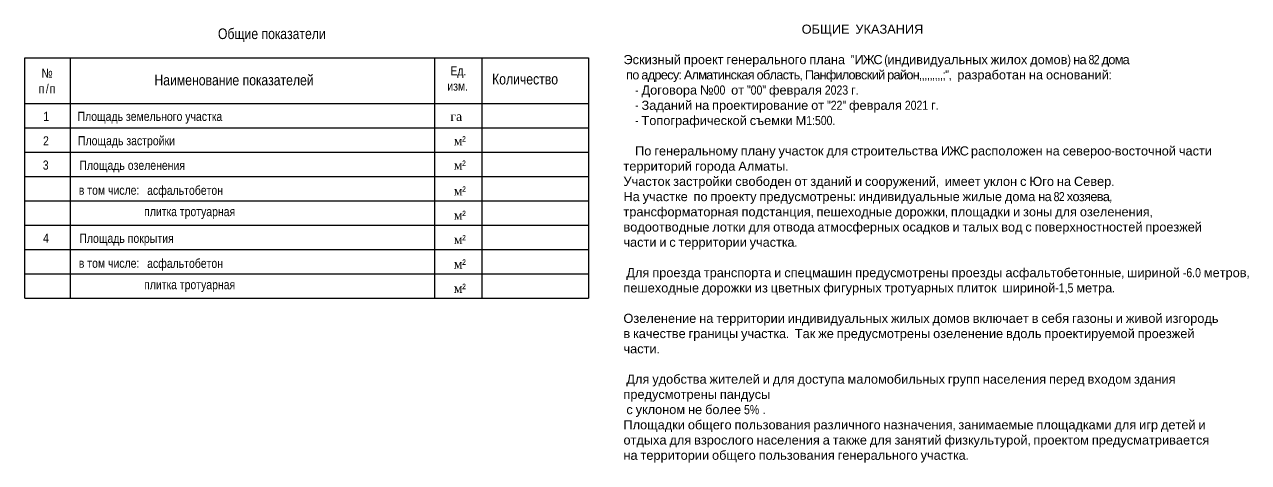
# Model space of a CAD drawing. Header units: millimetres. Extents: x 1353783 to 6492029790, y -7276956 to -512500.
# Drawn here: x 9843014 to 9923380, y -2838933 to -2810143 of the extents above; entities that cross this region are included whole.
import ezdxf

# ---------------------------------------------------------------- set-up
doc = ezdxf.new("R2010")
doc.units = ezdxf.units.MM
doc.linetypes.add('CONTI', pattern=[0])
doc.layers.get('0').update_dxf_attribs({"lineweight": 5})
doc.layers.add('A-Wall-Patt', color=222, linetype='Continuous', lineweight=40)
doc.layers.add('line5', color=46, linetype='Continuous', lineweight=25)
doc.layers.add('RAMKA', color=7, linetype='CONTI')
doc.styles.add('1', font='txt.shx', dxfattribs={"height": 150})
doc.styles.add('М500', font='', dxfattribs={"height": 5000})
doc.styles.add('основной', font='Arial Narrow.ttf', dxfattribs={"height": 1.5})
doc.styles.get('М500').set_extended_font_data('Times New Roman')

msp = doc.modelspace()

# ---------------------------------------------------------------- linework, layer by layer
at = {"layer": 'line5', "color": 0}
for p, q in [((9843041, -2816937, 0), (9880041, -2816937, 0)), ((9843041, -2816937, 0), (9880041, -2816937, 0)), ((9843041, -2818537, 0), (9880041, -2818537, 0)), ((9843041, -2820137, 0), (9880041, -2820137, 0)), ((9843041, -2821737, 0), (9880041, -2821737, 0)), ((9843041, -2823337, 0), (9880041, -2823337, 0)), ((9843041, -2824937, 0), (9880041, -2824937, 0)), ((9843041, -2826537, 0), (9880041, -2826537, 0))]:
    msp.add_line(p, q, dxfattribs=at)
at = {"layer": 'RAMKA', "color": 0, "lineweight": 30}
for p, q in [((9843014, -2812337, 0), (9843014, -2828137, 0)), ((9843041, -2812337, 0), (9880041, -2812337, 0)), ((9846041, -2828137, 0), (9846041, -2812337, 0)), ((9847154, -2812337, 0), (9880041, -2812337, 0)), ((9869941, -2812337, 0), (9869941, -2828137, 0)), ((9873041, -2812337, 0), (9873041, -2828137, 0)), ((9880041, -2812337, 0), (9880041, -2828137, 0)), ((9843041, -2815337, 0), (9880041, -2815337, 0)), ((9847154, -2815337, 0), (9880041, -2815337, 0)), ((9843041, -2828137, 0), (9880041, -2828137, 0))]:
    msp.add_line(p, q, dxfattribs=at)

# ---------------------------------------------------------------- texts
at = {"color": 7, "insert": (9882341, -2810152, 0), "char_height": 550, "width": 39115.12, "attachment_point": 1, "style": '1'}
msp.add_mtext('\\A1;{\\fArial|b0|i0|c204|p34;\\C0;                   \\fArial Narrow|b0|i0|c204|p34;            \\H0.90909x;                  \\H1.2x;              \\fArial|b0|i0|c204|p34;ОБЩИЕ\\fArial Narrow|b0|i0|c204|p34;  \\fArial|b0|i0|c204|p34;УКАЗАНИЯ\\fArial Narrow|b0|i0|c204|p34;\\P\\pt550;  \\P\\ptz;\\fArial|b0|i0|c204|p34;\\C7;Эскизный\\fArial Narrow|b0|i0|c204|p34; \\fArial|b0|i0|c204|p34;проект\\fArial Narrow|b0|i0|c204|p34; \\fArial|b0|i0|c204|p34;генерального\\fArial Narrow|b0|i0|c204|p34; \\fArial|b0|i0|c204|p34;плана\\fArial Narrow|b0|i0|c204|p34;\\C256; \\A0; \\C7;"\\fArial|b0|i0|c204|p34;\\T0.9;\\C256;ИЖС\\fArial Narrow|b0|i0|c0|p34; (\\fArial|b0|i0|c204|p34;\\T1;индивидуальных\\fArial Narrow|b0|i0|c204|p34; \\fArial|b0|i0|c204|p34;жилох\\fArial Narrow|b0|i0|c204|p34; \\fArial|b0|i0|c204|p34;домов\\fArial Narrow|b0|i0|c0|p34;\\T0.9;)\\fArial Narrow|b0|i0|c204|p34; \\fArial|b0|i0|c204|p34;на\\fArial Narrow|b0|i0|c204|p34; \\fArial Narrow|b0|i0|c0|p34;82 \\fArial|b0|i0|c204|p34;дома\\fArial Narrow|b0|i0|c204|p34;\\P \\fArial|b0|i0|c204|p34;по\\fArial Narrow|b0|i0|c204|p34; \\fArial|b0|i0|c204|p34;адресу\\fArial Narrow|b0|i0|c204|p34;: \\fArial|b0|i0|c204|p34;Алматинская\\fArial Narrow|b0|i0|c204|p34; \\fArial|b0|i0|c204|p34;область\\fArial Narrow|b0|i0|c204|p34;, \\fArial|b0|i0|c204|p34;Панфиловский\\fArial Narrow|b0|i0|c204|p34; \\fArial|b0|i0|c204|p34;район\\fArial Narrow|b0|i0|c204|p34;,,,,,,,,,;"\\T1;,  \\fArial|b0|i0|c204|p34;разработан\\fArial Narrow|b0|i0|c204|p34; \\fArial|b0|i0|c204|p34;на\\fArial Narrow|b0|i0|c204|p34; \\fArial|b0|i0|c204|p34;оснований\\fArial Narrow|b0|i0|c204|p34;:\\P\\A1;    \\A0;-\\A1; \\fArial|b0|i0|c204|p34;Договора\\fArial Narrow|b0|i0|c204|p34; \\fArial|b0|i0|c204|p0;№\\fArial Narrow|b0|i0|c0|p34;0\\fArial Narrow|b0|i0|c204|p34;0\\fArial Narrow|b0|i0|c0|p34; \\fArial Narrow|b0|i0|c204|p34; \\fArial|b0|i0|c204|p0;от\\fArial Narrow|b0|i0|c204|p34; "00" \\fArial|b0|i0|c204|p0;\\C1;февраля\\fArial Narrow|b0|i0|c204|p34;\\C256; 2023 \\fArial|b0|i0|c204|p0;г\\fArial Narrow|b0|i0|c204|p34;.\\P\\pt550;\\A0;    - \\fArial|b0|i0|c204|p0;Заданий\\fArial Narrow|b0|i0|c204|p34; \\fArial|b0|i0|c204|p0;на\\fArial Narrow|b0|i0|c204|p34; \\fArial|b0|i0|c204|p0;проектирование\\fArial Narrow|b0|i0|c204|p34; \\A1;\\fArial|b0|i0|c204|p0;\\C1;от\\fArial Narrow|b0|i0|c204|p34; "\\fArial Narrow|b0|i0|c0|p34;22\\fArial Narrow|b0|i0|c204|p34;" \\fArial|b0|i0|c204|p0;февраля\\fArial Narrow|b0|i0|c204|p34; 2021 \\fArial|b0|i0|c204|p0;г\\fArial Narrow|b0|i0|c204|p34;.\\A0;  \\fArial Narrow|b0|i0|c0|p34;\\C256;\\P\\fArial Narrow|b0|i0|c204|p34;    - \\fArial|b0|i0|c204|p0;Топографической\\fArial Narrow|b0|i0|c204|p34; \\fArial|b0|i0|c204|p0;съемки\\fArial Narrow|b0|i0|c204|p34; \\fArial|b0|i0|c204|p0;М\\fArial Narrow|b0|i0|c204|p34;1:500. \\A1; \\P\\ptz;\\A0;\\fTimes New Roman|b1|i0|c204|p18; \\fTimes New Roman|b1|i0|c0|p18;\\P\\A1;\\fArial Narrow|b0|i0|c204|p34;\\C0;  \\H1.00002x;\\C256; \\H0.99999x; \\fArial|b0|i0|c204|p0;По\\fArial Narrow|b0|i0|c204|p34; \\fArial|b0|i0|c204|p0;генеральному\\fArial Narrow|b0|i0|c204|p34; \\fArial|b0|i0|c204|p0;плану\\fArial Narrow|b0|i0|c204|p34;\\H0.99999x; \\fArial|b0|i0|c204|p0;участок\\fArial Narrow|b0|i0|c204|p34; \\fArial|b0|i0|c204|p0;для\\fArial Narrow|b0|i0|c204|p34; \\fArial|b0|i0|c204|p0;строительства\\fArial Narrow|b0|i0|c0|p34; \\A0;\\fArial|b0|i0|c204|p0;\\T0.9;ИЖС\\A1;\\fArial Narrow|b0|i0|c204|p34;\\T1; \\fArial|b0|i0|c204|p0;расположен\\fArial Narrow|b0|i0|c204|p34; \\fArial|b0|i0|c204|p0;на\\fArial Narrow|b0|i0|c204|p34; \\fArial|b0|i0|c204|p0;североо\\fArial Narrow|b0|i0|c204|p34;-\\fArial|b0|i0|c204|p0;восточной\\fArial Narrow|b0|i0|c204|p34; \\fArial|b0|i0|c204|p0;части\\fArial Narrow|b0|i0|c204|p34; \\fArial|b0|i0|c204|p0;территорий\\fArial Narrow|b0|i0|c204|p34;\\C5; \\fArial|b0|i0|c204|p0;\\C256;города\\fArial Narrow|b0|i0|c204|p34; \\fArial|b0|i0|c204|p0;Алматы\\fArial Narrow|b0|i0|c204|p34;. \\C5;\\P\\fArial|b0|i0|c204|p0;\\C0;Участок\\fArial Narrow|b0|i0|c204|p34; \\fArial|b0|i0|c204|p0;застройки\\fArial Narrow|b0|i0|c204|p34; \\fArial|b0|i0|c204|p0;свободен\\fArial Narrow|b0|i0|c204|p34; \\fArial|b0|i0|c204|p0;от\\fArial Narrow|b0|i0|c204|p34; \\fArial|b0|i0|c204|p0;зданий\\fArial Narrow|b0|i0|c204|p34; \\fArial|b0|i0|c204|p0;и\\fArial Narrow|b0|i0|c204|p34; \\fArial|b0|i0|c204|p0;сооружений\\fArial Narrow|b0|i0|c204|p34;,  \\fArial|b0|i0|c204|p0;имеет\\fArial Narrow|b0|i0|c204|p34; \\fArial|b0|i0|c204|p0;уклон\\fArial Narrow|b0|i0|c204|p34; \\fArial|b0|i0|c204|p0;с\\fArial Narrow|b0|i0|c204|p34; \\fArial|b0|i0|c204|p0;Юго\\fArial Narrow|b0|i0|c204|p34; \\fArial|b0|i0|c204|p0;на\\fArial Narrow|b0|i0|c204|p34; \\fArial|b0|i0|c204|p0;Север\\fArial Narrow|b0|i0|c204|p34;\\C256;.\\fArial Narrow|b0|i0|c0|p34;\\P\\fArial|b0|i0|c204|p0;На\\fArial Narrow|b0|i0|c204|p34; \\fArial|b0|i0|c204|p0;участке\\fArial Narrow|b0|i0|c204|p34;  \\fArial|b0|i0|c204|p0;по\\fArial Narrow|b0|i0|c204|p34; \\fArial|b0|i0|c204|p0;проекту\\fArial Narrow|b0|i0|c204|p34; \\fArial|b0|i0|c204|p0;предусмотрены\\fArial Narrow|b0|i0|c204|p34;: \\A0;\\fArial|b0|i0|c204|p0;индивидуальные\\fArial Narrow|b0|i0|c204|p34; \\fArial|b0|i0|c204|p0;жилые\\fArial Narrow|b0|i0|c204|p34; \\fArial|b0|i0|c204|p0;дома\\A1;\\fArial Narrow|b0|i0|c204|p34; \\A0;\\fArial|b0|i0|c204|p0;\\T0.9;на\\fArial Narrow|b0|i0|c204|p34; \\fArial Narrow|b0|i0|c0|p34;82 \\fArial|b0|i0|c204|p0;хозяева\\fArial Narrow|b0|i0|c204|p34;\\T1;\\C7;, \\fArial|b0|i0|c204|p0;трансформаторная\\fArial Narrow|b0|i0|c204|p34; \\fArial|b0|i0|c204|p0;подстанция\\fArial Narrow|b0|i0|c204|p34;, \\fArial|b0|i0|c204|p0;пешеходные\\fArial Narrow|b0|i0|c204|p34; \\fArial|b0|i0|c204|p0;дорожки\\fArial Narrow|b0|i0|c204|p34;, \\fArial|b0|i0|c204|p0;площадки\\fArial Narrow|b0|i0|c204|p34; \\fArial|b0|i0|c204|p0;и\\fArial Narrow|b0|i0|c204|p34; \\fArial|b0|i0|c204|p0;зоны\\fArial Narrow|b0|i0|c204|p34; \\fArial|b0|i0|c204|p0;для\\fArial Narrow|b0|i0|c204|p34; \\fArial|b0|i0|c204|p0;озеленения\\fArial Narrow|b0|i0|c204|p34;, \\fArial|b0|i0|c204|p0;водоотводные\\fArial Narrow|b0|i0|c204|p34; \\fArial|b0|i0|c204|p0;лотки\\fArial Narrow|b0|i0|c204|p34; \\fArial|b0|i0|c204|p0;д\\A1;\\H1.00002x;\\C256;ля\\fArial Narrow|b0|i0|c204|p34; \\fArial|b0|i0|c204|p0;отвода\\fArial Narrow|b0|i0|c204|p34; \\fArial|b0|i0|c204|p0;\\H0.99512x;\\C0;атмосферных\\fArial Narrow|b0|i0|c204|p34; \\fArial|b0|i0|c204|p0;осадков\\fArial Narrow|b0|i0|c204|p34; \\fArial|b0|i0|c204|p0;и\\fArial Narrow|b0|i0|c204|p34; \\fArial|b0|i0|c204|p0;талых\\fArial Narrow|b0|i0|c204|p34; \\fArial|b0|i0|c204|p0;вод\\fArial Narrow|b0|i0|c204|p34; \\fArial|b0|i0|c204|p0;с\\fArial Narrow|b0|i0|c204|p34; \\fArial|b0|i0|c204|p0;поверхностностей\\fArial Narrow|b0|i0|c204|p34; \\fArial|b0|i0|c204|p0;проезжей\\fArial Narrow|b0|i0|c204|p34; \\fArial|b0|i0|c204|p0;части\\fArial Narrow|b0|i0|c204|p34; \\fArial|b0|i0|c204|p0;и\\fArial Narrow|b0|i0|c204|p34; \\fArial|b0|i0|c204|p0;с\\fArial Narrow|b0|i0|c204|p34; \\fArial|b0|i0|c204|p0;территории\\fArial Narrow|b0|i0|c204|p34; \\fArial|b0|i0|c204|p0;участка\\A0;\\fArial Narrow|b0|i0|c204|p34;\\H1.00488x;\\C7;. \\P\\P\\A1;\\fArial Narrow|b0|i0|c0|p34;\\C256; \\fArial|b0|i0|c204|p0;Для\\fArial Narrow|b0|i0|c204|p34; \\fArial|b0|i0|c204|p0;проезда\\fArial Narrow|b0|i0|c204|p34; \\fArial|b0|i0|c204|p0;транспорта\\fArial Narrow|b0|i0|c204|p34; \\fArial|b0|i0|c204|p0;и\\fArial Narrow|b0|i0|c204|p34; \\fArial|b0|i0|c204|p0;спецмашин\\fArial Narrow|b0|i0|c204|p34; \\fArial|b0|i0|c204|p0;предусмотрены\\fArial Narrow|b0|i0|c204|p34; \\fArial|b0|i0|c204|p0;проезды\\A0;\\fTimes New Roman|b0|i0|c204|p18;\\H0.91667x;\\C0; \\fArial|b0|i0|c204|p0;\\H1.09091x;асфальтобетонные\\fArial Narrow|b0|i0|c204|p34;,\\A1;\\C256; \\fArial|b0|i0|c204|p0;шириной\\fArial Narrow|b0|i0|c204|p34; -6.0 \\fArial|b0|i0|c204|p0;метров\\fArial Narrow|b0|i0|c204|p34;, \\P\\fArial|b0|i0|c204|p0;\\H1.00002x;пешеходные\\fArial Narrow|b0|i0|c204|p34; \\fArial|b0|i0|c204|p0;дорожки\\fArial Narrow|b0|i0|c204|p34; \\A0;\\fArial|b0|i0|c204|p0;\\H0.99998x;\\C0;из\\fArial Narrow|b0|i0|c204|p34; \\fArial|b0|i0|c204|p0;цветных\\fArial Narrow|b0|i0|c204|p34; \\fArial|b0|i0|c204|p0;фигурных\\fArial Narrow|b0|i0|c204|p34; \\fArial|b0|i0|c204|p0;тротуарных\\fArial Narrow|b0|i0|c204|p34; \\fArial|b0|i0|c204|p0;плиток\\fArial Narrow|b0|i0|c204|p34; \\A1;\\H1.00002x;\\C256; \\fArial|b0|i0|c204|p0;шириной\\fArial Narrow|b0|i0|c204|p34;-1,5 \\fArial|b0|i0|c204|p0;метра\\fArial Narrow|b0|i0|c204|p34;. \\fArial Narrow|b0|i0|c0|p34;\\H0.99998x; \\fArial Narrow|b0|i0|c204|p34;\\C0;\\P\\P\\fArial|b0|i0|c204|p0;Озеленение\\fArial Narrow|b0|i0|c204|p34; \\fArial|b0|i0|c204|p0;на\\fArial Narrow|b0|i0|c204|p34; \\fArial|b0|i0|c204|p0;территории\\fArial Narrow|b0|i0|c204|p34; \\A0;\\fArial|b0|i0|c204|p0;\\H0.99999x;\\C256;индивидуальных\\fArial Narrow|b0|i0|c204|p34; \\fArial|b0|i0|c204|p0;жилых\\fArial Narrow|b0|i0|c204|p34; \\fArial|b0|i0|c204|p0;домов\\fArial Narrow|b0|i0|c204|p34; \\A1;\\fArial|b0|i0|c204|p0;\\H1.00001x;\\C0;включает\\fArial Narrow|b0|i0|c204|p34; \\fArial|b0|i0|c204|p0;в\\fArial Narrow|b0|i0|c204|p34; \\fArial|b0|i0|c204|p0;себя\\fArial Narrow|b0|i0|c204|p34; \\fArial|b0|i0|c204|p0;газоны\\A0;\\fArial Narrow|b0|i0|c0|p34;\\H0.99999x;\\C256; \\fArial|b0|i0|c204|p0;и\\fArial Narrow|b0|i0|c204|p34; \\fArial|b0|i0|c204|p0;живой\\fArial Narrow|b0|i0|c204|p34; \\fArial|b0|i0|c204|p0;изгородь\\fArial Narrow|b0|i0|c204|p34; \\fArial|b0|i0|c204|p0;в\\fArial Narrow|b0|i0|c204|p34; \\fArial|b0|i0|c204|p0;качестве\\fArial Narrow|b0|i0|c204|p34; \\fArial|b0|i0|c204|p0;границы\\fArial Narrow|b0|i0|c204|p34; \\fArial|b0|i0|c204|p0;участка\\A1;\\fArial Narrow|b0|i0|c0|p34;\\H1.00001x;\\C0;.\\fArial Narrow|b0|i0|c204|p34;  \\fArial|b0|i0|c204|p0;Так\\fArial Narrow|b0|i0|c204|p34; \\fArial|b0|i0|c204|p0;же\\fArial Narrow|b0|i0|c204|p34; \\fArial|b0|i0|c204|p0;предусмотрены\\fArial Narrow|b0|i0|c204|p34; \\fArial|b0|i0|c204|p0;озеленение\\fArial Narrow|b0|i0|c204|p34; \\fArial|b0|i0|c204|p0;вдоль\\fArial Narrow|b0|i0|c204|p34; \\fArial|b0|i0|c204|p0;проектируемой\\fArial Narrow|b0|i0|c204|p34; \\fArial|b0|i0|c204|p0;проезжей\\fArial Narrow|b0|i0|c204|p34; \\fArial|b0|i0|c204|p0;части\\fArial Narrow|b0|i0|c204|p34;. \\fArial Narrow|b0|i0|c0|p34;\\P\\fArial Narrow|b0|i0|c204|p34;\\H0.99513x; \\P\\H1.00489x; \\fArial|b0|i0|c204|p0;Для\\fArial Narrow|b0|i0|c204|p34; \\fArial|b0|i0|c204|p0;удобства\\fArial Narrow|b0|i0|c204|p34; \\fArial|b0|i0|c204|p0;жителей\\fArial Narrow|b0|i0|c204|p34; \\fArial|b0|i0|c204|p0;и\\fArial Narrow|b0|i0|c204|p34; \\fArial|b0|i0|c204|p0;для\\fArial Narrow|b0|i0|c204|p34; \\fArial|b0|i0|c204|p0;доступа\\fArial Narrow|b0|i0|c204|p34; \\fArial|b0|i0|c204|p0;маломобильных\\fArial Narrow|b0|i0|c204|p34; \\fArial|b0|i0|c204|p0;групп\\fArial Narrow|b0|i0|c204|p34; \\fArial|b0|i0|c204|p0;населения\\fArial Narrow|b0|i0|c204|p34; \\fArial|b0|i0|c204|p0;перед\\fArial Narrow|b0|i0|c204|p34; \\fArial|b0|i0|c204|p0;входом\\fArial Narrow|b0|i0|c204|p34; \\fArial|b0|i0|c204|p0;здания\\fArial Narrow|b0|i0|c204|p34;  \\fArial|b0|i0|c204|p0;предусмотрены\\fArial Narrow|b0|i0|c204|p34; \\fArial|b0|i0|c204|p0;пандусы\\fArial Narrow|b0|i0|c204|p34;\\P \\fArial|b0|i0|c204|p0;с\\fArial Narrow|b0|i0|c204|p34; \\fArial|b0|i0|c204|p0;уклоном\\fArial Narrow|b0|i0|c204|p34; \\fArial|b0|i0|c204|p0;не\\fArial Narrow|b0|i0|c204|p34; \\fArial|b0|i0|c204|p0;более\\fArial Narrow|b0|i0|c204|p34; 5%\\fTimes New Roman|b0|i0|c204|p18; \\fArial Narrow|b0|i0|c204|p34;.\\fArial Narrow|b0|i0|c0|p34;\\C256; \\P\\fArial|b0|i0|c204|p0;Площадки\\fArial Narrow|b0|i0|c204|p34; \\fArial|b0|i0|c204|p0;общего\\fArial Narrow|b0|i0|c204|p34; \\fArial|b0|i0|c204|p0;пользования\\fArial Narrow|b0|i0|c204|p34; \\fArial|b0|i0|c204|p0;различного\\fArial Narrow|b0|i0|c204|p34; \\fArial|b0|i0|c204|p0;назначения\\fArial Narrow|b0|i0|c204|p34;, \\fArial|b0|i0|c204|p0;занимаемые\\fArial Narrow|b0|i0|c204|p34; \\fArial|b0|i0|c204|p0;площадками\\fArial Narrow|b0|i0|c204|p34; \\fArial|b0|i0|c204|p0;для\\fArial Narrow|b0|i0|c204|p34; \\fArial|b0|i0|c204|p0;игр\\fArial Narrow|b0|i0|c204|p34; \\fArial|b0|i0|c204|p0;детей\\fArial Narrow|b0|i0|c204|p34; \\fArial|b0|i0|c204|p0;и\\fArial Narrow|b0|i0|c204|p34; \\fArial|b0|i0|c204|p0;отдыха\\fArial Narrow|b0|i0|c204|p34; \\fArial|b0|i0|c204|p0;для\\fArial Narrow|b0|i0|c204|p34; \\fArial|b0|i0|c204|p0;взрослого\\fArial Narrow|b0|i0|c204|p34; \\fArial|b0|i0|c204|p0;населения\\fArial Narrow|b0|i0|c204|p34; \\fArial|b0|i0|c204|p0;а\\fArial Narrow|b0|i0|c204|p34; \\fArial|b0|i0|c204|p0;также\\fArial Narrow|b0|i0|c204|p34; \\fArial|b0|i0|c204|p0;для\\fArial Narrow|b0|i0|c204|p34; \\fArial|b0|i0|c204|p0;занятий\\fArial Narrow|b0|i0|c204|p34; \\fArial|b0|i0|c204|p0;физкультурой\\fArial Narrow|b0|i0|c204|p34;, \\fArial|b0|i0|c204|p0;проектом\\fArial Narrow|b0|i0|c204|p34; \\fArial|b0|i0|c204|p0;предусматривается\\fArial Narrow|b0|i0|c204|p34; \\fArial|b0|i0|c204|p0;на\\fArial Narrow|b0|i0|c204|p34; \\fArial|b0|i0|c204|p0;территории\\fArial Narrow|b0|i0|c0|p34; \\fArial|b0|i0|c204|p0;общего\\fArial Narrow|b0|i0|c204|p34; \\fArial|b0|i0|c204|p0;пользования\\fArial Narrow|b0|i0|c204|p34; \\fArial|b0|i0|c204|p0;генерального\\fArial Narrow|b0|i0|c204|p34; \\fArial|b0|i0|c204|p0;участка\\fArial Narrow|b0|i0|c204|p34;.\\P\\fArial Narrow|b0|i0|c0|p34;\\P\\fArial Narrow|b0|i0|c204|p34;\\H0.99513x;\\C0; \\fArial Narrow|b0|i0|c0|p34;\\H1.00491x;\\C256; \\P\\fArial Narrow|b0|i0|c204|p34;\\H0.99513x;\\C0;\\P\\A0;\\H1.00492x;\\C256;\\P\\pi-3309.1685,l3309.1685;   }', dxfattribs=at)
at = {"layer": 'A-Wall-Patt', "color": 250, "style": 'основной'}
msp.add_text('Общие показатели', height=700, dxfattribs=at).set_placement((9855717, -2811102, 0))
at = {"layer": 'line5', "color": 0, "lineweight": 70}
for s, height, style, p in [('№', 600, 'основной', (9844130, -2813645, 0)), ('Наименование показателей', 700, 'основной', (9851544, -2814146, 0)), ('Ед.', 600, 'основной', (9870976, -2813491, 0)), ('Количество', 700, 'основной', (9873715, -2814083, 0)), ('п', 600, 'основной', (9843943, -2814661, 0)), ('/', 600, 'основной', (9844417, -2814661, 0)), ('п', 600, 'основной', (9844665, -2814661, 0)), ('изм.', 600, 'основной', (9870778, -2814491, 0)), ('1', 600, 'основной', (9844251, -2816481, 0)), ('Площадь земельного участка ', 600, 'основной', (9846499, -2816484, 0)), ('га', 600, 'М500', (9870976, -2816481, 0)), ('2', 600, 'основной', (9844230, -2818093, 0)), ('Площадь застройки', 600, 'основной', (9846527, -2818083, 0)), ('²', 600, 'основной', (9871758, -2818081, 0)), (' м', 600, 'М500', (9870976, -2818081, 0)), ('3', 600, 'основной', (9844216, -2819684, 0)), ('Площадь озеленения ', 600, 'основной', (9846619, -2819698, 0)), ('²', 600, 'основной', (9871758, -2819681, 0)), (' м', 600, 'М500', (9870976, -2819681, 0)), ('асфальтобетон', 600, 'основной', (9851068, -2821342, 0)), ('²', 600, 'основной', (9871758, -2821381, 0)), ('в том числе:', 600, 'основной', (9846582, -2821334, 0)), (' м', 600, 'М500', (9870976, -2821381, 0)), ('²', 600, 'основной', (9871758, -2822981, 0)), (' м', 600, 'М500', (9870976, -2822981, 0)), ('4', 600, 'основной', (9844238, -2824484, 0)), ('Площадь покрытия', 600, 'основной', (9846619, -2824498, 0)), ('²', 600, 'основной', (9871758, -2824577, 0)), (' м', 600, 'М500', (9870976, -2824577, 0)), ('в том числе:', 600, 'основной', (9846582, -2826134, 0)), ('асфальтобетон', 600, 'основной', (9851068, -2826142, 0)), ('²', 600, 'основной', (9871758, -2826181, 0)), (' м', 600, 'М500', (9870976, -2826181, 0)), ('²', 600, 'основной', (9871758, -2827781, 0)), (' м', 600, 'М500', (9870976, -2827781, 0))]:
    msp.add_text(s, height=height, dxfattribs=dict(at, style=style)).set_placement(p)
at = {"layer": 'line5', "color": 0, "lineweight": 70, "char_height": 600, "width": 20200, "attachment_point": 4, "style": 'основной'}
for insert in [(9850869, -2822532, 0), (9850869, -2827332, 0)]:
    msp.add_mtext('плитка тротуарная ', dxfattribs=dict(at, insert=insert))

doc.saveas('drawing.dxf')
